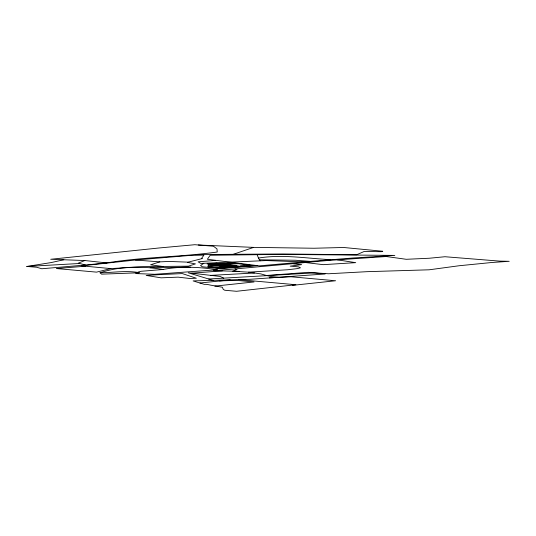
<?xml version="1.0" encoding="UTF-8"?>
<svg xmlns="http://www.w3.org/2000/svg" width="536" height="536" viewBox="0 0 536 536"><rect width="100%" height="100%" fill="white"/><g stroke="black" fill="none" stroke-linecap="round" stroke-linejoin="round"><path stroke-width="0.8" d="M188.196 262.151L187.768 262.466L195.452 263.886L188.417 266.164L144.191 266.633L110.791 268.596L81.707 265.849L135.434 260.027L190.809 255.37L203.935 255.129L201.543 258.432L202.353 258.533L188.196 262.151L169.121 261.447L159.815 261.87L135.434 260.027M203.787 263.303L200.558 265.548L202.327 266.767L220.39 268.637L257.555 265.642M84.822 260.536L78.316 263.136L85.613 265.025L107.381 262.801C143.749 256.871 180.786 257.106 217.234 252.014L216.993 248.918L213.469 246.232L194.816 244.711L158.75 248.007L50.712 259.277L84.822 260.536L106.302 262.875M233.281 254.305L283.041 253.97L356.654 254.754L364.172 251.485L381.371 251.692L382.805 251.263L343.636 247.485L314.002 248.242L253.635 247.384L233.281 254.305L195.345 254.627M159.815 261.87L150.556 264.791L162.984 266.506M100.038 272.777C120.218 266.084 142.214 265.95 163.065 269.494C181.094 265.943 199.372 267.035 217.422 269.735L154.656 274.291L135.729 273.568L139.44 272.683C126.657 270.298 113.089 272.623 100.038 272.777L101.585 274.157L139.038 272.784M110.791 268.596L96.54 272.134L56.314 268.536L85.559 266.211M138.094 272.04L141.189 271.283L163.065 269.494M63.791 259.759L51.121 262.586L26.8 266.459L36.662 267.23L41.788 268.757L85.613 265.025M239.049 271.377L213.536 270.667L234.969 268.938L237.046 269.581L232.664 271.156L248.503 272.181L260.791 273.883L266.459 275.491L308.341 272.328L325.131 273.99L250.051 279.296L193.101 280.911L204.283 284.348L206.199 284.335A34.927 3.41 -0.4 0 1 210.481 285.119L222.373 287.242L223.291 289.453L224.798 290.257L236.523 291.289L295.879 284.723L238.868 279.638M190.722 267.116L150.107 267.692M199.901 283.001L230.239 279.899M292.589 285.34L335.603 280.757L291.041 276.784L269.38 277.849M214.842 286.117L254.071 281.949L236.43 280.375L219.432 280.898M304.1 261.896L259.283 265.869L207.378 259.257L210.186 255.257L280.274 254.412L394.818 255.404L352.688 258.017L304.1 261.896L266.271 260.563L200.739 263.424L198.106 261.816L215.66 260.409M234.969 268.938L327.201 260.55L386.222 256.523L406.255 259.297L429.229 258.245L444.974 256.731L499.646 261.112L509.2 261.307L492.155 262.466L459.138 265.742L429.135 269.802L367.013 271.678L328.468 273.769L314.934 272.858L208.665 279.008L188.263 272.797L220.061 276.429L223.76 278.171M257.173 254.808L258.446 258.057C282.599 254.118 306.692 258.439 330.792 259.672M222.38 270.861L191.607 273.179M210.454 264.395L219.961 263.672M213.844 264.838L234.795 263.276M217.234 265.28L226.741 264.55M237.964 263.685L229.643 264.322L226.48 263.913M220.624 265.715L230.132 264.992M224.015 266.158L233.522 265.434M227.405 266.6L236.912 265.869M215.063 267.678L225.281 266.895L229.937 267.504M248.811 265.099L240.496 265.735L245.146 266.338M248.503 272.181L287.899 269.735L297.353 268.603L300.462 267.799L298.659 266.888L290.204 266.144L301.601 264.623L293.487 263.846M26.8 266.459L79.676 263.484M210.728 275.377L254.466 273.005M198.293 244.999L253.635 247.384M258.446 258.057L259.404 259.799L295.678 260.255L310.15 261.354M278.432 277.219L271.564 276.616L266.459 275.491M306.264 262.64L323.221 264.663L355.723 262.653L337.385 259.839M220.725 263.826L223.271 264.161M208.725 264.744L214.434 265.488L208.129 265.977L218.299 267.296L224.008 266.861L213.837 265.534M208.665 279.008L213.167 280.415M259.404 259.799L260.59 260.784M208.578 264.757L207.847 266.74L219.72 268.281L253.461 265.702L232.256 262.948L208.578 264.757M216.571 263.23L207.064 263.953L230.795 267.042L240.302 266.312L216.571 263.23M160.371 274.6L146.194 275.43L161.088 277.836L178.133 277.146L189.65 278.465L196.337 278.244L182.3 273.574L160.371 274.6"/></g></svg>
